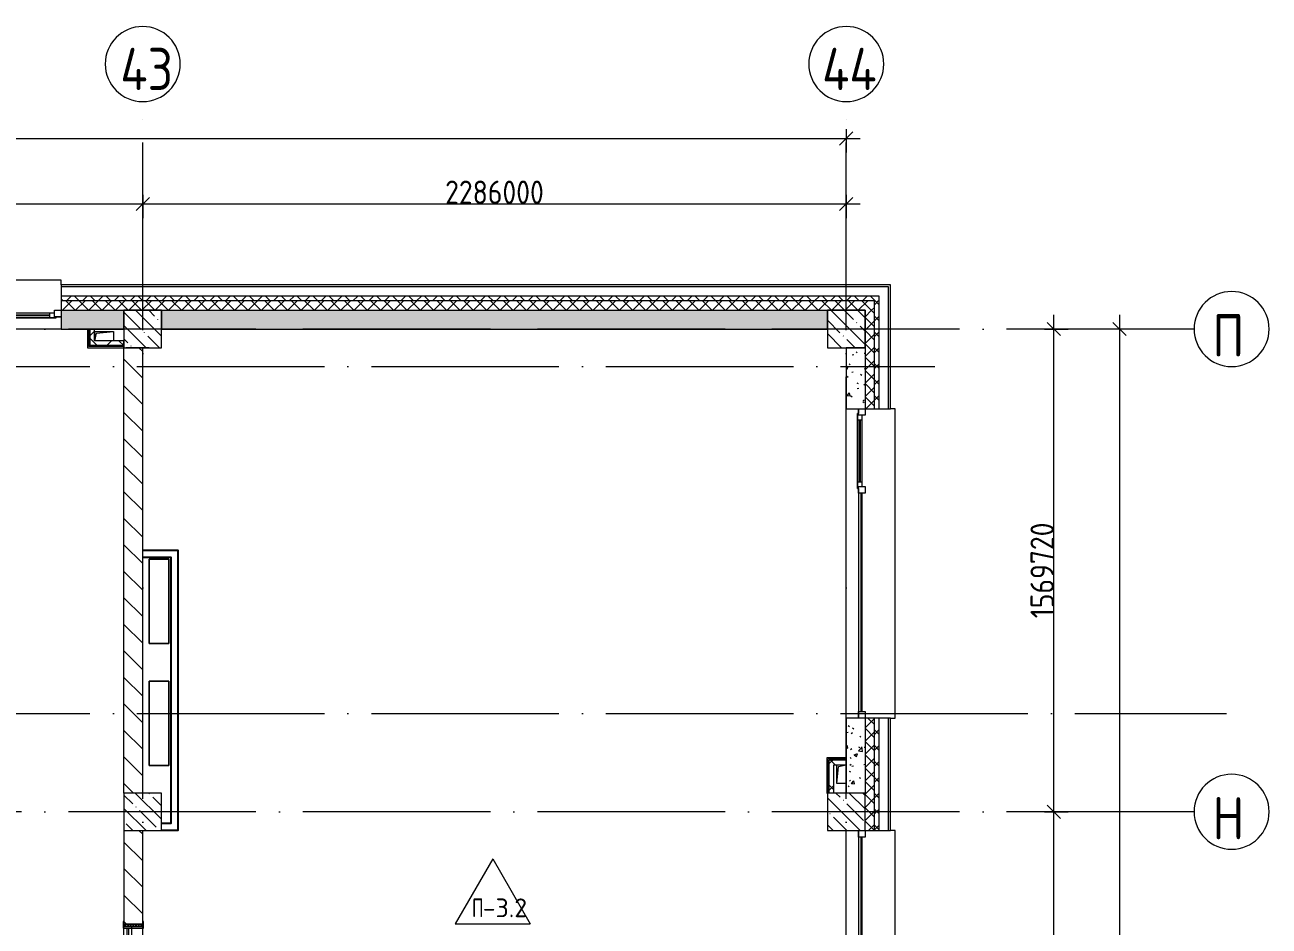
# Model space of a CAD drawing. Header units: millimetres. Extents: x -68946 to 288321, y -402657 to 324925.
# Drawn here: x 172047 to 185311, y -206151 to -196536 of the extents above; entities that cross this region are included whole.
import ezdxf

# ---------------------------------------------------------------- set-up
doc = ezdxf.new("R2010")
doc.units = ezdxf.units.MM
doc.linetypes.add('ADSK_Линия сетки', pattern=[2500, 2000, -250, 0, -250])
doc.layers.get('Defpoints').update_dxf_attribs({"color": 250})
for name, color, linetype, lineweight in [('A-____-____-DIMS', 250, 'Continuous', 9), ('A-DETL-____-OTLN', 250, 'Continuous', 5), ('A-DETL-GENF-OTLN', 250, 'Continuous', 5), ('A-DOOR-____-MCUT', 250, 'Continuous', 5), ('A-DOOR-____-OTLN', 250, 'Continuous', 5), ('A-DOOR-FRAM-MCUT', 31, 'Continuous', 5), ('A-DOOR-FRAM-OTLN', 31, 'Continuous', 5), ('A-DOOR-GLAZ-MCUT', 31, 'Continuous', 5), ('A-FLOR-____-IDEN', 11, 'Continuous', 9), ('A-FLOR-____-OTLN', 192, 'Continuous', 9), ('A-GLAZ-____-MCUT', 250, 'Continuous', 9), ('A-GLAZ-____-OTLN', 250, 'Continuous', 5), ('A-WALL-____-MCUT', 250, 'Continuous', 13), ('A-WALL-____-PATT', 250, 'Continuous', 13), ('A-WALL-FNSH-MCUT', 250, 'Continuous', 13), ('I-WALL-____-OTLN', 250, 'Continuous', 9), ('S-COLS-____-MCUT', 250, 'Continuous', 25), ('S-COLS-____-OTLN', 250, 'Continuous', 9), ('S-GRID-____-IDEN', 250, 'Continuous', 9), ('S-GRID-____-OTLN', 250, 'Continuous', 9), ('Обобщенные модели', 7, 'Continuous', 9)]:
    doc.layers.add(name, color=color, linetype=linetype, lineweight=lineweight)
doc.styles.add('GOST Common', font='', dxfattribs={"width": 0.9, "height": 350})
doc.styles.add('GOST Common_1', font='', dxfattribs={"width": 0.9, "height": 250})
doc.styles.add('ISOCPEUR_2', font='isocpeur.ttf', dxfattribs={"height": 160})
doc.styles.get('GOST Common').set_extended_font_data('GOST Common')
doc.styles.get('GOST Common_1').set_extended_font_data('GOST Common')
doc.dimstyles.new('ADSK_Основной_2_5_мм_Округление_до_10_мм', dxfattribs={"dimscale": 304.8, "dimtxt": 0.824897, "dimasz": 0.463911, "dimexe": 0.492126, "dimexo": 0.001615, "dimgap": 6.56168e-05, "dimtad": 1, "dimdec": 0, "dimlfac": 304.8, "dimrnd": 10, "dimdsep": 46, "dimtxsty": 'GOST Common_1', "dimblk1": 'OBLIQUE', "dimblk2": 'OBLIQUE', "dimsah": 1, "dimcen": 0.09, "dimdle": 0.492126, "dimazin": 0, "dimtfac": 1, "dimtdec": 4, "dimtix": 1, "dimtmove": 1, "dimatfit": 3, "dimfxl": 1, "dimtvp": 1, "dimtolj": 1, "dimtzin": 0, "dimlwd": 9, "dimlwe": 9, "dimarcsym": 2})
pattern_1 = [(135, (28052.9, -258555.93), (-84.85281, -84.85281), []), (225, (28052.9, -258555.93), (84.85281, -84.85281), [])]
pattern_2 = [(45, (28052.91, -258555.93), (-70.71068, 70.71068), []), (135, (28052.91, -258555.93), (-70.71068, -70.71068), [])]
pattern_3 = [(135, (28052.9, -258555.93), (-142.5612, -142.5612), []), (135, (28195.47, -258555.93), (-142.5612, -142.5612), [252.016, -50.403, 3.353, -47.05])]
pattern_4 = [(50, (28052.9, -258555.93), (364.36793, -31.8783), [38.1, -419.1]), (355, (28052.9, -258555.93), (-70.48585, 382.1133), [30.48, -335.28]), (100.451, (28083.27, -258558.6), (293.885, 350.2334), [32.38, -356.18]), (46.184, (28052.9, -258454.33), (542.1585, -84.0858), [57.15, -628.65]), (96.636, (28098.1, -258461.34), (474.8049, 494.8554), [48.57, -534.27]), (351.184, (28052.9, -258454.33), (474.8102, 494.85), [45.72, -502.92]), (21, (28103.7, -258479.73), (303.22847, -204.53046), [38.1, -419.1]), (326, (28103.7, -258479.73), (123.6039, 368.37604), [30.48, -335.28]), (71.451, (28128.97, -258496.77), (426.8341, 163.8427), [32.38, -356.18]), (37.5, (28052.9, -258555.93), (6.17665, 169.11015), [16.764, -314.452, 16.764, -323.596, -336.55]), (37.5, (28052.9, -258555.93), (6.17665, 169.11015), [-671.576, 16.764, -319.786]), (7.5, (28052.9, -258555.93), (133.63888, 200.3615), [16.764, -177.292, 16.764, -306.832, -128.27]), (7.5, (28052.9, -258555.93), (133.63888, 200.3615), [-517.652, 16.764, -111.506]), (327.5, (27939.62, -258555.93), (271.18182, -11.45836), [16.764, -110.236, 16.764, -379.476, -525.78]), (327.5, (27939.62, -258555.93), (271.18182, -11.45836), [-523.24, 16.764, -509.016]), (317.5, (27888.82, -258555.93), (296.2585, 50.85285), [16.764, -148.336, 16.764, -246.38, -373.38]), (317.5, (27888.82, -258555.93), (296.2585, 50.85285), [-428.244, 16.764, -356.616])]
pattern_5 = [(45, (28052.9, -258555.93), (-141.42136, 141.42136), []), (135, (28052.9, -258555.93), (-141.42136, -141.42136), [])]

# ---------------------------------------------------------------- blocks, each defined once
blk = doc.blocks.new('Окно_СКБ_2Ст1 - Окно_СКБ_2Ст 3300_ОК2л-29018870-АР1_Маркировочный план 3 этажа секция 2_3')
at = {"layer": 'A-GLAZ-____-MCUT'}
for p, q in [((-1650, -195), (-1650, -125)), ((-1650, -125), (-1580, -125)), ((-1580, -125), (-1580, -195)), ((-820, -195), (-820, -125)), ((-820, -125), (-750, -125)), ((-750, -125), (-750, -195)), ((1580, -195), (1580, -125)), ((1580, -125), (1650, -125)), ((1650, -125), (1650, -195)), ((-1580, -195), (-1650, -195)), ((-1580, -195), (-1600, -195)), ((-1600, -195), (-1600, -205)), ((-1600, -205), (-800, -205)), ((-800, -205), (-1600, -205)), ((-820, -155), (-1580, -155)), ((-1580, -155), (-1580, -195)), ((-1530, -205), (-1530, -155)), ((-870, -205), (-870, -155)), ((-820, -195), (-820, -155)), ((-750, -195), (-820, -195)), ((-800, -195), (-820, -195)), ((-800, -205), (-800, -195)), ((1650, -195), (1580, -195))]:
    blk.add_line(p, q, dxfattribs=at)
at = {"layer": 'A-GLAZ-____-MCUT', "lineweight": 5}
for p, q in [((-1530, -175), (-870, -175)), ((-870, -185), (-1530, -185)), ((1580, -155), (-750, -155)), ((1580, -165), (-750, -165))]:
    blk.add_line(p, q, dxfattribs=at)
at = {"layer": 'A-GLAZ-____-OTLN'}
for p, q in [((-1650, -195), (-1600, -195)), ((-800, -195), (1650, -195))]:
    blk.add_line(p, q, dxfattribs=at)
blk = doc.blocks.new('Окно_СКБ_2Ст1 - Окно_СКБ_2Ст 3300_ОК2-29018964-АР1_Маркировочный план 3 этажа секция 2_3')
at = {"layer": 'A-GLAZ-____-MCUT'}
for p, q in [((-1650, -195), (-1650, -125)), ((-1650, -125), (-1580, -125)), ((-1580, -125), (-1580, -195)), ((750, -195), (750, -125)), ((750, -125), (820, -125)), ((820, -125), (820, -195)), ((1580, -195), (1580, -125)), ((1580, -125), (1650, -125)), ((1650, -125), (1650, -195)), ((-1580, -195), (-1650, -195)), ((820, -195), (750, -195)), ((820, -195), (800, -195)), ((800, -195), (800, -205)), ((800, -205), (1600, -205)), ((1600, -205), (800, -205)), ((1580, -155), (820, -155)), ((820, -155), (820, -195)), ((870, -205), (870, -155)), ((1530, -205), (1530, -155)), ((1580, -195), (1580, -155)), ((1650, -195), (1580, -195)), ((1600, -195), (1580, -195)), ((1600, -205), (1600, -195))]:
    blk.add_line(p, q, dxfattribs=at)
at = {"layer": 'A-GLAZ-____-MCUT', "lineweight": 5}
for p, q in [((750, -155), (-1580, -155)), ((750, -165), (-1580, -165)), ((870, -175), (1530, -175)), ((1530, -185), (870, -185))]:
    blk.add_line(p, q, dxfattribs=at)
at = {"layer": 'A-GLAZ-____-OTLN'}
for p, q in [((-1650, -195), (800, -195)), ((1600, -195), (1650, -195))]:
    blk.add_line(p, q, dxfattribs=at)
blk = doc.blocks.new('WNW_Отлив1 - Отлив_металлический 2-28598290-АР1_Маркировочный план 3 этажа секция 2_3')
at = {"layer": 'A-GLAZ-____-OTLN'}
for p, q in [((1650, 320), (-1650, 320)), ((-1650, 320), (-1650, 270)), ((1650, 270), (1650, 320))]:
    blk.add_line(p, q, dxfattribs=at)
blk = doc.blocks.new('Дверь_СКБ_2Ст_Фрамуга2 - Н_ВВ-3_2500x2600h_Учебные помещения_Фрамуга слева-V1-АР1_Маркировочный план 3 этажа секция 2_3')
at = {"layer": 'A-DOOR-____-OTLN'}
h = blk.add_hatch(dxfattribs=at)
h.set_pattern_fill('FP_3', color=256, style=0, pattern_type=2)
h.set_pattern_definition([(135, (1051.41, 164.685), (-14.1421, -14.1421), []), (225, (1051.41, 164.685), (14.1421, -14.1421), [])])
h.paths.add_polyline_path([(1237.5, 100), (1237.5, -100), (1262.5, -100), (1262.5, 100)])
at = {"layer": 'A-DOOR-FRAM-OTLN'}
h = blk.add_hatch(dxfattribs=at)
h.set_pattern_fill('FP_4', color=256, style=0, pattern_type=2)
h.set_pattern_definition([(45, (-1071.384, 164.685), (-14.1421, 14.1421), []), (135, (-1071.384, 164.685), (-14.1421, -14.1421), [])])
h.paths.add_polyline_path([(-1237.5, -100), (-1212.5, -100), (-1212.5, 100), (-1237.5, 100)])
at = {"layer": 'A-DOOR-____-MCUT'}
for p, q in [((-1187.5, 1100), (-1187.5, 100)), ((-1137.5, 1100), (-1187.5, 1100)), ((-1137.5, 100), (-1137.5, 1100)), ((-1187.5, 100), (-1137.5, 100))]:
    blk.add_line(p, q, dxfattribs=at)
at = {"layer": 'A-DOOR-____-OTLN'}
for centre, radius, start, end in [((-1197.5, 100), 500, 360, 30), ((-177.5, 100), 520, 150, 180)]:
    blk.add_arc(centre, radius, start, end, dxfattribs=at)
at = {"layer": 'A-DOOR-FRAM-MCUT'}
for p, q in [((-1197.5, 108), (-1267.5, 108)), ((-1267.5, 108), (-1267.5, 100)), ((-1267.5, 100), (-1197.5, 100)), ((-1212.5, 100), (-1237.5, 100)), ((-1237.5, 100), (-1237.5, -100)), ((-1187.5, 100), (-1212.5, 100)), ((-1212.5, 100), (-1212.5, 20)), ((-1212.5, -100), (-1212.5, 100)), ((-1212.5, 20), (-1177.5, 20)), ((-1197.5, 20), (-1212.5, 20)), ((-1212.5, 20), (-1212.5, -100)), ((-1197.5, 100), (-1197.5, 108)), ((-1197.5, -100), (-1197.5, 20)), ((-1187.5, 60), (-1187.5, 100)), ((-1177.5, 60), (-1187.5, 60)), ((-1177.5, 20), (-1177.5, 60)), ((-187.5, 60), (-197.5, 60)), ((-197.5, 60), (-197.5, 20)), ((-197.5, 20), (-162.5, 20)), ((-187.5, 100), (-187.5, 60)), ((-162.5, 100), (-187.5, 100)), ((-177.5, 108), (-177.5, 100)), ((-107.5, 108), (-177.5, 108)), ((-177.5, 100), (-177.5, 20)), ((-177.5, 12), (-177.5, 20)), ((-107.5, 12), (-177.5, 12)), ((-62.5, 100), (-162.5, 100)), ((-162.5, 20), (-162.5, 100)), ((-162.5, 20), (-162.5, 100)), ((-62.5, 20), (-162.5, 20)), ((-117.5, 108), (-117.5, 100)), ((-47.5, 108), (-117.5, 108)), ((-117.5, 20), (-117.5, 12)), ((-117.5, 12), (-47.5, 12)), ((-107.5, 100), (-107.5, 108)), ((-107.5, 20), (-107.5, 12)), ((-62.5, 100), (-62.5, 20)), ((-47.5, 100), (-47.5, 108)), ((-47.5, 100), (-47.5, 20)), ((-47.5, 100), (1237.5, 100)), ((-47.5, 12), (-47.5, 20)), ((1237.5, 20), (-47.5, 20)), ((1292.5, 108), (1222.5, 108)), ((1222.5, 108), (1222.5, 100)), ((1222.5, 100), (1222.5, 20)), ((1222.5, 100), (1292.5, 100)), ((1237.5, 20), (1222.5, 20)), ((1222.5, 20), (1222.5, -100)), ((1237.5, 100), (1237.5, 20)), ((1262.5, 100), (1237.5, 100)), ((1237.5, 100), (1237.5, -100)), ((1237.5, -100), (1237.5, 20)), ((1262.5, -100), (1262.5, 100)), ((1292.5, 100), (1292.5, 108)), ((-1197.5, -100), (-1267.5, -100)), ((-1267.5, -100), (-1267.5, -108)), ((-1267.5, -108), (-1197.5, -108)), ((-1237.5, -100), (-1212.5, -100)), ((-1212.5, -100), (-1197.5, -100)), ((-1197.5, -108), (-1197.5, -100)), ((1222.5, -100), (1237.5, -100)), ((1292.5, -100), (1222.5, -100)), ((1222.5, -100), (1222.5, -108)), ((1222.5, -108), (1292.5, -108)), ((1237.5, -100), (1262.5, -100)), ((1292.5, -108), (1292.5, -100))]:
    blk.add_line(p, q, dxfattribs=at)
at = {"layer": 'A-DOOR-GLAZ-MCUT'}
for p, q in [((1222.5, 70), (-62.5, 70)), ((1222.5, 50), (-62.5, 50))]:
    blk.add_line(p, q, dxfattribs=at)
blk = doc.blocks.new('BSC_Колонна _Прямоугольная - 400x400-V104-АР1_Маркировочный план 3 этажа секция 2_3')
at = {"layer": 'S-COLS-____-OTLN', "lineweight": 5}
h = blk.add_hatch(dxfattribs=at)
h.set_pattern_fill('FP_79', color=256, style=0, pattern_type=2)
h.set_pattern_definition([(135, (-145249.98, -53625), (-142.56192, -142.56192), []), (135, (-145107.42, -53625), (-142.56192, -142.56192), [252.016, -50.403, 3.353, -47.05])])
h.paths.add_polyline_path([(64, -200), (200, -200), (200, 200), (-200, 200), (-200, -200), (0, -200)])
at = {"layer": 'S-COLS-____-MCUT', "lineweight": 5}
for p, q in [((200, 200), (-200, 200)), ((-200, 200), (-200, -200)), ((200, -200), (200, 200)), ((-200, -200), (200, -200))]:
    blk.add_line(p, q, dxfattribs=at)
blk = doc.blocks.new('BSC_Колонна _Прямоугольная - 400x400-V105-АР1_Маркировочный план 3 этажа секция 2_3')
at = {"layer": 'S-COLS-____-OTLN', "lineweight": 5}
h = blk.add_hatch(dxfattribs=at)
h.set_pattern_fill('FP_80', color=256, style=0, pattern_type=2)
h.set_pattern_definition([(135, (-152749.98, -53625), (-142.56192, -142.56192), []), (135, (-152607.42, -53625), (-142.56192, -142.56192), [252.016, -50.403, 3.353, -47.05])])
h.paths.add_polyline_path([(0, -200), (200, -200), (200, 200), (-200, 200), (-200, -200), (-88, -200)])
at = {"layer": 'S-COLS-____-MCUT', "lineweight": 5}
for p, q in [((200, 200), (-200, 200)), ((-200, 200), (-200, -200)), ((200, -200), (200, 200)), ((-200, -200), (200, -200))]:
    blk.add_line(p, q, dxfattribs=at)
blk = doc.blocks.new('_Wn_-As_OpeningMEP_floor__Rectangular - _Wn_-As_OpeningMEP_floor__Rectangular-34851889-АР1_Маркировочный план 3 этажа секция 2_3')
at = {"layer": 'A-DETL-GENF-OTLN', "lineweight": 5}
for p, q in [((-32, 132), (50, 150)), ((-50, -50), (-32, 132))]:
    blk.add_line(p, q, dxfattribs=at)
blk = doc.blocks.new('_Wn_-As_OpeningMEP_floor__Rectangular - _Wn_-As_OpeningMEP_floor__Rectangular-35307840-АР1_Маркировочный план 3 этажа секция 2_3')
at = {"layer": 'A-DETL-GENF-OTLN', "lineweight": 5}
for p, q in [((-100, 0), (-82, 82)), ((-82, 82), (100, 100))]:
    blk.add_line(p, q, dxfattribs=at)
blk = doc.blocks.new('Ось сетки - Круг_Ø8 мм-39983606-АР1_Маркировочный план 3 этажа секция 2_3')
at = {"layer": 'S-GRID-____-IDEN'}
for start, end in [(360, 180), (180, 360)]:
    blk.add_arc((0, 0), 4, start, end, dxfattribs=at)
blk = doc.blocks.new('_Oblique')
at = {"color": 0, "linetype": 'ByBlock', "lineweight": -2}
blk.add_line((-0.5, -0.5), (0.5, 0.5), dxfattribs=at)
blk = doc.blocks.new('*D4391')
at = {"layer": 'A-____-____-DIMS', "color": 0, "lineweight": 9, "transparency": 16777216}
for p, q in [((183017, -211181), (183017, -204781)), ((182917, -204931), (183167, -204931)), ((182917, -211031), (183167, -211031))]:
    blk.add_line(p, q, dxfattribs=at)
at = {"layer": 'Defpoints', "color": 0, "transparency": 16777216}
for p in [(182917, -204931), (183017, -204931), (182917, -211031)]:
    blk.add_point(p, dxfattribs=at)
at = {"layer": 'A-____-____-DIMS', "color": 0, "lineweight": 9, "transparency": 16777216, "xscale": 141.4, "yscale": 141.4, "zscale": 141.4}
for p, rotation in [((183017, -204931), 90), ((183017, -211031), 270)]:
    blk.add_blockref('_Oblique', p, dxfattribs=dict(at, rotation=rotation))
at = {"layer": 'A-____-____-DIMS', "color": 0, "transparency": 16777216, "insert": (182892, -207981), "char_height": 250, "width": 700.59, "attachment_point": 5, "rotation": 90, "style": 'GOST Common_1'}
blk.add_mtext('\\A1;1859280', dxfattribs=at)
blk = doc.blocks.new('*D4392')
at = {"layer": 'A-____-____-DIMS', "color": 0, "lineweight": 9, "transparency": 16777216}
for p, q in [((183017, -205081), (183017, -199631)), ((182917, -199781), (183167, -199781)), ((182917, -204931), (183167, -204931))]:
    blk.add_line(p, q, dxfattribs=at)
at = {"layer": 'Defpoints', "color": 0, "transparency": 16777216}
for p in [(182917, -199781), (183017, -199781), (182917, -204931)]:
    blk.add_point(p, dxfattribs=at)
at = {"layer": 'A-____-____-DIMS', "color": 0, "lineweight": 9, "transparency": 16777216, "xscale": 141.4, "yscale": 141.4, "zscale": 141.4}
for p, rotation in [((183017, -199781), 90), ((183017, -204931), 270)]:
    blk.add_blockref('_Oblique', p, dxfattribs=dict(at, rotation=rotation))
at = {"layer": 'A-____-____-DIMS', "color": 0, "transparency": 16777216, "insert": (182892, -202356), "char_height": 250, "width": 700.59, "attachment_point": 5, "rotation": 90, "style": 'GOST Common_1'}
blk.add_mtext('\\A1;1569720', dxfattribs=at)
blk = doc.blocks.new('*D4419')
at = {"layer": 'A-____-____-DIMS', "color": 0, "lineweight": 9, "transparency": 16777216}
for p, q in [((168403, -198348), (168403, -198597)), ((173303, -198348), (173303, -198597)), ((168253, -198447), (173453, -198447))]:
    blk.add_line(p, q, dxfattribs=at)
at = {"layer": 'Defpoints', "color": 0, "transparency": 16777216}
for p in [(168403, -198347), (173303, -198347), (173303, -198447)]:
    blk.add_point(p, dxfattribs=at)
at = {"layer": 'A-____-____-DIMS', "color": 0, "lineweight": 9, "transparency": 16777216, "xscale": 141.4, "yscale": 141.4, "zscale": 141.4, "rotation": 180}
blk.add_blockref('_Oblique', (168403, -198447), dxfattribs=at)
at = {"layer": 'A-____-____-DIMS', "color": 0, "lineweight": 9, "transparency": 16777216, "xscale": 141.4, "yscale": 141.4, "zscale": 141.4}
blk.add_blockref('_Oblique', (173303, -198447), dxfattribs=at)
at = {"layer": 'A-____-____-DIMS', "color": 0, "transparency": 16777216, "insert": (170853, -198322), "char_height": 250, "width": 782.41, "attachment_point": 5, "style": 'GOST Common_1'}
blk.add_mtext('\\A1;1493520', dxfattribs=at)
blk = doc.blocks.new('*D4420')
at = {"layer": 'A-____-____-DIMS', "color": 0, "lineweight": 9, "transparency": 16777216}
for p, q in [((173303, -198348), (173303, -198597)), ((180803, -198348), (180803, -198597)), ((173153, -198447), (180953, -198447))]:
    blk.add_line(p, q, dxfattribs=at)
at = {"layer": 'Defpoints', "color": 0, "transparency": 16777216}
for p in [(173303, -198347), (180803, -198347), (180803, -198447)]:
    blk.add_point(p, dxfattribs=at)
at = {"layer": 'A-____-____-DIMS', "color": 0, "lineweight": 9, "transparency": 16777216, "xscale": 141.4, "yscale": 141.4, "zscale": 141.4, "rotation": 180}
blk.add_blockref('_Oblique', (173303, -198447), dxfattribs=at)
at = {"layer": 'A-____-____-DIMS', "color": 0, "lineweight": 9, "transparency": 16777216, "xscale": 141.4, "yscale": 141.4, "zscale": 141.4}
blk.add_blockref('_Oblique', (180803, -198447), dxfattribs=at)
at = {"layer": 'A-____-____-DIMS', "color": 0, "transparency": 16777216, "insert": (177053, -198322), "char_height": 250, "width": 756.84, "attachment_point": 5, "style": 'GOST Common_1'}
blk.add_mtext('\\A1;2286000', dxfattribs=at)
blk = doc.blocks.new('*D4421')
at = {"layer": 'A-____-____-DIMS', "color": 0, "lineweight": 9, "transparency": 16777216}
for p, q in [((183717, -199631), (183717, -258681)), ((183816, -199781), (183567, -199781)), ((183816, -258531), (183567, -258531))]:
    blk.add_line(p, q, dxfattribs=at)
at = {"layer": 'Defpoints', "color": 0, "transparency": 16777216}
for p in [(183817, -199781), (183717, -258531), (183817, -258531)]:
    blk.add_point(p, dxfattribs=at)
at = {"layer": 'A-____-____-DIMS', "color": 0, "lineweight": 9, "transparency": 16777216, "xscale": 141.4, "yscale": 141.4, "zscale": 141.4}
for p, rotation in [((183717, -199781), 90), ((183717, -258531), 270)]:
    blk.add_blockref('_Oblique', p, dxfattribs=dict(at, rotation=rotation))
at = {"layer": 'A-____-____-DIMS', "color": 0, "transparency": 16777216, "insert": (183592, -229156), "char_height": 250, "width": 946.05, "attachment_point": 5, "rotation": 90, "style": 'GOST Common_1'}
blk.add_mtext('\\A1;17907000', dxfattribs=at)
blk = doc.blocks.new('*D4422')
at = {"layer": 'A-____-____-DIMS', "color": 0, "lineweight": 9, "transparency": 16777216}
for p, q in [((97053, -197747), (180953, -197747)), ((97203, -197648), (97203, -197897)), ((180803, -197648), (180803, -197897))]:
    blk.add_line(p, q, dxfattribs=at)
at = {"layer": 'Defpoints', "color": 0, "transparency": 16777216}
for p in [(97203, -197647), (180803, -197647), (180803, -197747)]:
    blk.add_point(p, dxfattribs=at)
at = {"layer": 'A-____-____-DIMS', "color": 0, "lineweight": 9, "transparency": 16777216, "xscale": 141.4, "yscale": 141.4, "zscale": 141.4, "rotation": 180}
blk.add_blockref('_Oblique', (97203, -197747), dxfattribs=at)
at = {"layer": 'A-____-____-DIMS', "color": 0, "lineweight": 9, "transparency": 16777216, "xscale": 141.4, "yscale": 141.4, "zscale": 141.4}
blk.add_blockref('_Oblique', (180803, -197747), dxfattribs=at)
at = {"layer": 'A-____-____-DIMS', "color": 0, "transparency": 16777216, "insert": (139003, -197622), "char_height": 250, "width": 946.05, "attachment_point": 5, "style": 'GOST Common_1'}
blk.add_mtext('\\A1;25481280', dxfattribs=at)
blk = doc.blocks.new('AAR_СКБ_Марка_Перекрытия - Марка пола-17325028-АР1_Маркировочный план 3 этажа секция 2_3')
at = {"layer": 'A-FLOR-____-IDEN'}
for p, q in [((0, 6.93), (-4, 0)), ((0, 6.93), (4, 0)), ((-4, 0), (4, 0))]:
    blk.add_line(p, q, dxfattribs=at)

msp = doc.modelspace()

# ---------------------------------------------------------------- hatches: boundary and pattern name
at = {"layer": 'A-WALL-____-PATT', "lineweight": 15}
h = msp.add_hatch(dxfattribs=at)
h.set_pattern_fill('FP_48', color=256, style=0, pattern_type=2)
h.set_pattern_definition(pattern_1)
h.paths.add_polyline_path([(181152.9057, -199480.9286), (181152.8838, -199430.9286), (172431.9051, -199430.9286), (172431.9051, -199480.9286), (181102.9057, -199480.9286)])
h.paths.add_polyline_path([(169120.9935, -199480.9286), (169131.9051, -199480.9286), (169131.9051, -199430.9286), (167867.9057, -199430.9286), (167867.9057, -199480.9286), (168783.0927, -199480.9286)])
h.paths.add_polyline_path([(165884.5643, -199480.9286), (166667.9057, -199480.9286), (166667.9057, -199430.9286), (164452.8838, -199430.9286), (164452.8838, -199480.9286), (164761.7016, -199480.9286)])
h = msp.add_hatch(dxfattribs=at)
h.set_pattern_fill('FP_49', color=256, style=0, pattern_type=2)
h.set_pattern_definition(pattern_2)
h.paths.add_polyline_path([(173102.8838, -199580.9286), (181102.9057, -199580.9286), (181102.8838, -199480.9286), (172431.9051, -199480.9286), (172431.9051, -199580.9286), (172992.8838, -199580.9286)])
h.paths.add_polyline_path([(169120.9935, -199580.9286), (169131.9051, -199580.9286), (169131.9051, -199480.9286), (167867.9057, -199480.9286), (167867.9057, -199580.9286), (168783.0927, -199580.9286)])
h.paths.add_polyline_path([(164751.9057, -199580.9286), (166667.9057, -199580.9286), (166667.9057, -199480.9286), (164552.8838, -199480.9286), (164552.9057, -199580.9276), (164751.4057, -199580.9286)])
h = msp.add_hatch(dxfattribs=at)
h.set_pattern_fill('FP_48', color=256, style=0, pattern_type=2)
h.set_pattern_definition(pattern_1)
h.paths.add_polyline_path([(181102.9057, -258830.9286), (181152.9057, -258830.6117), (181152.9057, -257930.9292), (181102.9057, -257930.9292), (181102.9057, -258734.6739)])
h.paths.add_polyline_path([(181152.9057, -256230.9292), (181152.9057, -255530.9292), (181102.9057, -255530.9292), (181102.9057, -256230.9292)])
h.paths.add_polyline_path([(181102.9057, -254630.9292), (181152.9057, -254630.9292), (181152.9057, -253430.9292), (181102.9057, -253430.9292), (181102.9057, -254230.9286)])
h.paths.add_polyline_path([(181102.9057, -250130.9292), (181152.9057, -250130.9292), (181152.9057, -248930.9292), (181102.9057, -248930.9292), (181102.9057, -250016.8744)])
h.paths.add_polyline_path([(181102.9057, -247230.9292), (181152.9057, -247230.9292), (181152.9057, -246530.9292), (181102.9057, -246530.9292)])
h.paths.add_polyline_path([(181102.9057, -245630.9286), (181152.9057, -245630.9286), (181152.9057, -244430.9292), (181102.9057, -244430.9292), (181102.9057, -245230.9286)])
h.paths.add_polyline_path([(181152.9057, -243530.9292), (181152.9057, -242830.9292), (181102.9057, -242830.9292), (181102.9057, -243530.9292)])
h.paths.add_polyline_path([(181102.9057, -241130.9292), (181152.9057, -241130.9292), (181152.9057, -239930.9292), (181102.9057, -239930.9292), (181102.9057, -240730.9286)])
h.paths.add_polyline_path([(181102.9057, -236630.9292), (181152.9057, -236630.9286), (181152.9057, -235430.9292), (181102.9057, -235430.9292), (181102.9057, -236230.9286)])
h.paths.add_polyline_path([(181102.9057, -232130.9292), (181152.9057, -232130.9292), (181152.9057, -230930.9292), (181102.9057, -230930.9292), (181102.9057, -231730.9286)])
h.paths.add_polyline_path([(181152.9057, -229230.9292), (181152.9057, -228530.9292), (181102.9057, -228530.9292), (181102.9057, -229230.9292)])
h.paths.add_polyline_path([(181102.9057, -227630.9292), (181152.9057, -227630.9292), (181152.9057, -226430.9292), (181102.9057, -226430.9292), (181102.9057, -227230.9286)])
h.paths.add_polyline_path([(181152.9057, -223130.9292), (181152.9057, -221930.9292), (181102.9057, -221930.9292), (181102.9057, -223130.9292)])
h.paths.add_polyline_path([(181102.9057, -218630.9292), (181152.9057, -218630.9292), (181152.9057, -217430.9286), (181102.9057, -217430.9286), (181102.9057, -217830.9286)])
h.paths.add_polyline_path([(181102.9057, -216530.9286), (181152.9057, -216530.9286), (181152.9057, -215830.9286), (181102.9057, -215830.9286), (181102.9057, -216130.928)])
h.paths.add_polyline_path([(181102.9057, -214130.9286), (181152.9057, -214130.9286), (181152.9057, -212930.9286), (181102.9057, -212930.9286), (181102.9057, -213520.9292)])
h.paths.add_polyline_path([(181102.9057, -211230.9286), (181152.9057, -211230.9286), (181152.9057, -210530.9292), (181102.9057, -210530.9292), (181102.9057, -210830.9286)])
h.paths.add_polyline_path([(181102.9057, -209630.9292), (181152.9057, -209630.9292), (181152.9057, -208430.9292), (181102.9057, -208430.9292)])
h.paths.add_polyline_path([(181102.9057, -205130.9292), (181152.9057, -205130.9292), (181152.9057, -203930.9292), (181102.9057, -203930.9292), (181102.9057, -204730.9286)])
h.paths.add_polyline_path([(181152.9057, -200630.9292), (181152.9057, -199480.9286), (181102.9057, -199480.9286), (181102.9057, -200630.9292)])
h = msp.add_hatch(dxfattribs=at)
h.set_pattern_fill('FP_124', color=256, style=0, pattern_type=2)
h.set_pattern_definition(pattern_4)
h.paths.add_polyline_path([(173102.8838, -199780.9286), (173102.8838, -199580.9286), (172431.9051, -199580.9286), (172431.9051, -199780.9286), (172992.8838, -199780.9286)])
h.paths.add_polyline_path([(173502.8838, -199780.9286), (180602.8838, -199780.9286), (180602.8838, -199580.9286), (173502.8838, -199580.9286)])
h.paths.add_polyline_path([(168783.0927, -199780.9286), (169131.9051, -199780.9286), (169131.9051, -199580.9286), (168502.9057, -199580.9286), (168502.9057, -199780.9286), (168768.8205, -199780.9286)])
h = msp.add_hatch(dxfattribs=at)
h.set_pattern_fill('FP_49', color=256, style=0, pattern_type=2)
h.set_pattern_definition(pattern_2)
h.paths.add_polyline_path([(181002.9057, -258730.9286), (181102.9057, -258730.9286), (181102.9057, -257930.9292), (181002.9057, -257930.9292), (181002.9057, -258530.9286)])
h.paths.add_polyline_path([(181002.9057, -256230.9292), (181102.9057, -256230.9292), (181102.9057, -255530.9292), (181002.9057, -255530.9292)])
h.paths.add_polyline_path([(181102.9057, -254630.9292), (181102.9057, -253430.9292), (181002.9057, -253430.9292), (181002.9057, -254630.9292)])
h.paths.add_polyline_path([(181102.9057, -250130.9292), (181102.9057, -248930.9292), (181002.9057, -248930.9292), (181002.9057, -250130.9292)])
h.paths.add_polyline_path([(181102.9057, -247230.9292), (181102.9057, -246530.9292), (181002.9057, -246530.9292), (181002.9057, -247230.9292)])
h.paths.add_polyline_path([(181002.9057, -245630.9286), (181102.9057, -245630.9286), (181102.9057, -244430.9292), (181002.9057, -244430.9292), (181002.9057, -245230.9286)])
h.paths.add_polyline_path([(181085.7461, -243530.9292), (181102.9057, -243530.9292), (181102.9057, -242830.9292), (181002.9057, -242830.9292), (181002.9057, -243530.9292)])
h.paths.add_polyline_path([(181102.9057, -241130.9292), (181102.9057, -239930.9292), (181002.9057, -239930.9292), (181002.9057, -241130.9292)])
h.paths.add_polyline_path([(181002.9057, -236630.9292), (181102.9057, -236630.9292), (181102.9057, -235430.9292), (181002.9057, -235430.9292), (181002.9057, -236230.9286)])
h.paths.add_polyline_path([(181002.9057, -232130.9292), (181102.9057, -232130.9292), (181102.9057, -230930.9292), (181002.9057, -230930.9292), (181002.9057, -231730.9286)])
h.paths.add_polyline_path([(181002.9057, -229230.9292), (181102.9057, -229230.9292), (181102.9057, -228530.9292), (181002.9057, -228530.9292), (181002.9057, -229168.7475)])
h.paths.add_polyline_path([(181102.9057, -227630.9292), (181102.9057, -226430.9292), (181002.9057, -226430.9292), (181002.9057, -227630.9292)])
h.paths.add_polyline_path([(181102.9057, -223130.9292), (181102.9057, -221930.9292), (181002.9057, -221930.9292), (181002.9057, -223130.9292)])
h.paths.add_polyline_path([(181002.9057, -218630.9292), (181102.9057, -218630.9292), (181102.9057, -217430.9286), (181002.9057, -217430.9286), (181002.9057, -217830.9286)])
h.paths.add_polyline_path([(181102.9057, -216530.9286), (181102.9057, -215830.9286), (181002.9057, -215830.9286), (181002.9057, -216530.9286)])
h.paths.add_polyline_path([(181002.9057, -214130.9286), (181102.9057, -214130.9286), (181102.9057, -212930.9286), (181002.9057, -212930.9286), (181002.9057, -213520.9292)])
h.paths.add_polyline_path([(181002.9057, -211230.9286), (181102.9057, -211230.9286), (181102.9057, -210530.9292), (181002.9057, -210530.9292), (181002.9057, -210830.9286)])
h.paths.add_polyline_path([(181102.9057, -209630.9292), (181102.9057, -208430.9292), (181002.9057, -208430.9292), (181002.9057, -209630.9292)])
h.paths.add_polyline_path([(181002.9057, -205130.9292), (181102.9057, -205130.9292), (181102.9057, -203930.9292), (181002.9057, -203930.9292), (181002.9057, -204730.9286)])
h.paths.add_polyline_path([(181102.9057, -200630.9292), (181102.9057, -199580.9286), (181002.9057, -199580.9286), (181002.9057, -200630.9292)])
h = msp.add_hatch(dxfattribs=at)
h.set_pattern_fill('FP_52', color=256, style=0, pattern_type=2)
h.set_pattern_definition(pattern_5)
h.paths.add_polyline_path([(172790.3482, -199955.9286), (172790.3482, -199780.9286), (172740.3482, -199780.9286), (172740.3482, -199955.9286)])
h = msp.add_hatch(dxfattribs=at)
h.set_pattern_fill('FP_52', color=256, style=0, pattern_type=2)
h.set_pattern_definition(pattern_5)
h.paths.add_polyline_path([(173036.3378, -199955.9286), (173100.3838, -199955.9286), (173100.3838, -199905.9286), (172790.3482, -199905.9302), (172790.3482, -199955.9286), (173008.223, -199955.9286)])
h = msp.add_hatch(dxfattribs=at)
h.set_pattern_fill('FP_1', color=256, style=0, pattern_type=2)
h.set_pattern_definition([(135, (28053.11, -217405.93), (-141.42136, -141.42136), [])])
h.paths.add_polyline_path([(173166.8737, -204730.9286), (173302.8838, -204730.9286), (173303.1148, -199980.9286), (173103.1148, -199980.9286), (173102.8838, -204730.9286)])
h = msp.add_hatch(dxfattribs=at)
h.set_pattern_fill('FP_124', color=256, style=0, pattern_type=2)
h.set_pattern_definition(pattern_4)
h.paths.add_polyline_path([(180802.9057, -204730.9286), (181002.9057, -204730.9286), (181002.8838, -203930.9292), (180802.9057, -203930.9292), (180802.9057, -204672.1983)])
h.paths.add_polyline_path([(180959.602, -200630.9292), (181002.9057, -200630.9292), (181002.8838, -199980.9286), (180802.9057, -199981.3698), (180802.9057, -200630.9292), (180937.9525, -200630.9292)])
h = msp.add_hatch(dxfattribs=at)
h.set_pattern_fill('FP_52', color=256, style=0, pattern_type=2)
h.set_pattern_definition(pattern_5)
h.paths.add_polyline_path([(180620.8838, -204730.9286), (180670.8838, -204730.9286), (180670.8838, -204379.8093), (180620.8838, -204379.8093), (180620.8838, -204672.1983)])
h = msp.add_hatch(dxfattribs=at)
h.set_pattern_fill('FP_52', color=256, style=0, pattern_type=2)
h.set_pattern_definition(pattern_5)
h.paths.add_polyline_path([(180670.8838, -204429.8093), (180802.9057, -204429.8093), (180802.8838, -204379.8093), (180670.8838, -204379.8093), (180670.8838, -204428.7478)])
h = msp.add_hatch(dxfattribs=at)
h.set_pattern_fill('FP_1', color=256, style=0, pattern_type=2)
h.set_pattern_definition([(135, (28053.11, -222555.93), (-141.42136, -141.42136), [])])
h.paths.add_polyline_path([(173166.8737, -206130.8683), (173302.8838, -206130.8683), (173303.1148, -205130.9286), (173103.1148, -205130.9286), (173102.8838, -206130.8683)])
at = {"layer": 'S-COLS-____-OTLN', "lineweight": 5}
h = msp.add_hatch(dxfattribs=at)
h.set_pattern_fill('FP_19', color=256, style=0, pattern_type=2)
h.set_pattern_definition(pattern_3)
h.paths.add_polyline_path([(173103.0929, -199980.9286), (173502.8838, -199980.9286), (173502.8838, -199580.9286), (173102.8838, -199580.9286), (173102.8838, -199980.9286)])
h = msp.add_hatch(dxfattribs=at)
h.set_pattern_fill('FP_19', color=256, style=0, pattern_type=2)
h.set_pattern_definition(pattern_3)
h.paths.add_polyline_path([(180602.9057, -199980.9286), (181002.8838, -199980.9286), (181002.8825, -199580.9292), (180602.8838, -199580.9286), (180602.8838, -199980.9286)])

# ---------------------------------------------------------------- linework, layer by layer
for points in [[(173303.0929, -202141.0355), (173677.9028, -202141.0355), (173677.9028, -205130.9286), (173502.8838, -205130.9286)], [(173303.0929, -202216.0355), (173602.9028, -202216.0355), (173602.9028, -205055.9286), (173502.8838, -205055.9286)]]:
    msp.add_lwpolyline(points)
at = {"layer": 'A-DETL-____-OTLN'}
for p, q in [((173652.9057, -199780.9286), (173582.9057, -199780.9286)), ((173372.9057, -199980.9286), (173122.9057, -199980.9286))]:
    msp.add_line(p, q, dxfattribs=at)
at = {"layer": 'A-FLOR-____-OTLN', "lineweight": 5}
for p, q in [((172792.8838, -199905.9286), (172792.8838, -199805.9286)), ((172792.8838, -199805.9286), (172992.8838, -199805.9286)), ((172992.8838, -199805.9286), (172992.8838, -199905.9286)), ((173102.8838, -199980.9286), (173100.3838, -199980.9286)), ((180702.8838, -204630.9286), (180702.8838, -204430.9286)), ((180702.8838, -204430.9286), (180802.8838, -204430.9286)), ((180802.8838, -204630.9286), (180702.8838, -204630.9286))]:
    msp.add_line(p, q, dxfattribs=at)
at = {"layer": 'A-WALL-____-MCUT', "color": 10, "lineweight": 15}
for p, q in [((172431.9051, -199330.9286), (172431.9051, -199430.9286)), ((172431.9051, -199480.9286), (172431.9051, -199580.9286)), ((173102.8838, -199580.9286), (173502.8838, -199580.9286)), ((180602.8838, -199580.9286), (181002.9057, -199580.9286)), ((181002.9057, -199580.9286), (181002.9057, -199980.9286)), ((181002.9057, -200630.9292), (181102.9057, -200630.9292)), ((181152.9057, -200630.9292), (181252.9057, -200630.9292)), ((181102.9057, -203930.9292), (181002.9057, -203930.9292)), ((181252.9057, -203930.9292), (181152.9057, -203930.9292)), ((181002.9057, -205130.9292), (181102.9057, -205130.9292)), ((181152.9057, -205130.9292), (181252.9057, -205130.9292))]:
    msp.add_line(p, q, dxfattribs=at)
at = {"layer": 'A-WALL-____-MCUT', "lineweight": 15}
for p, q in [((181252.9057, -199330.9286), (172431.9051, -199330.9286)), ((181252.9057, -200630.9292), (181252.9057, -199330.9286)), ((173102.8838, -199780.9286), (173102.8838, -199580.9286)), ((173502.8838, -199580.9286), (173502.8838, -199780.9286)), ((180602.8838, -199780.9286), (180602.8838, -199580.9286)), ((172727.8482, -199780.9286), (172727.8482, -199968.4286)), ((173100.3838, -199968.4286), (172727.8482, -199968.4286)), ((181002.9057, -199980.9286), (180802.9057, -199980.9286)), ((181252.9057, -205130.9292), (181252.9057, -203930.9292)), ((180608.3838, -204730.9286), (180608.3838, -204367.3093)), ((180802.9067, -204367.3093), (180608.3838, -204367.3093))]:
    msp.add_line(p, q, dxfattribs=at)
at = {"layer": 'A-WALL-____-MCUT', "color": 7, "lineweight": 15}
for p, q in [((172431.9051, -199430.9286), (172431.9051, -199480.9286)), ((181152.9057, -199430.9286), (172431.9051, -199430.9286)), ((181102.9057, -199480.9286), (172431.9051, -199480.9286)), ((181102.9057, -200630.9292), (181102.9057, -199480.9286)), ((181152.9057, -200630.9292), (181152.9057, -199430.9286)), ((172431.9051, -199580.9286), (173102.8838, -199580.9286)), ((172431.9051, -199580.9286), (172431.9051, -199780.9286)), ((173502.8838, -199580.9286), (180602.8838, -199580.9286)), ((172431.9051, -199780.9286), (173102.8838, -199780.9286)), ((172790.3482, -199780.9286), (172740.3482, -199780.9286)), ((172740.3482, -199780.9286), (172740.3482, -199955.9286)), ((172790.3482, -199905.9286), (172790.3482, -199780.9286)), ((173502.8838, -199780.9286), (180602.8838, -199780.9286)), ((173100.3838, -199955.9286), (172740.3482, -199955.9286)), ((173100.3838, -199905.9286), (172790.3482, -199905.9286)), ((173100.3838, -199955.9286), (173100.3838, -199905.9286)), ((173103.0929, -204730.9286), (173103.0929, -199980.9286)), ((173372.8838, -199980.9286), (173122.8838, -199980.9286)), ((173303.0929, -204730.9286), (173303.0929, -199980.9286)), ((180802.9057, -199980.9286), (180802.9057, -200630.9292)), ((181002.9057, -199980.9286), (181002.9057, -200630.9292)), ((180802.9057, -200630.9292), (181002.9057, -200630.9292)), ((181102.9057, -200630.9292), (181152.9057, -200630.9292)), ((180802.9057, -203930.9292), (180802.9057, -204730.9286)), ((181002.9057, -203930.9292), (180802.9057, -203930.9292)), ((181002.9057, -203930.9292), (181002.9057, -204730.9286)), ((181152.9057, -203930.9292), (181102.9057, -203930.9292)), ((181102.9057, -205130.9292), (181102.9057, -203930.9292)), ((181152.9057, -205130.9292), (181152.9057, -203930.9292)), ((180620.8838, -204730.9286), (180620.8838, -204379.8093)), ((180802.9067, -204379.8093), (180620.8838, -204379.8093)), ((180802.9067, -204429.8093), (180802.9067, -204379.8093)), ((180670.8838, -204730.9286), (180670.8838, -204429.8093)), ((180670.8838, -204429.8093), (180802.9067, -204429.8093)), ((173103.0929, -205130.9286), (173103.0929, -206100.8683)), ((173303.0929, -206100.8683), (173303.0929, -205130.9286)), ((181102.9057, -205130.9292), (181152.9057, -205130.9292))]:
    msp.add_line(p, q, dxfattribs=at)
at = {"layer": 'A-WALL-FNSH-MCUT', "lineweight": 15}
for p, q in [((181272.9057, -199310.9286), (172431.9051, -199310.9286)), ((172431.9051, -199310.9286), (172431.9051, -199330.9286)), ((181272.9057, -200630.9292), (181272.9057, -199310.9286)), ((172740.3482, -199780.9286), (172715.3482, -199780.9286)), ((172715.3482, -199780.9286), (172715.3482, -199980.9286)), ((172715.3482, -199980.9286), (173100.3838, -199980.9286)), ((173100.3838, -199980.9286), (173100.3838, -199955.9286)), ((181252.9057, -200630.9292), (181272.9057, -200630.9292)), ((181272.9057, -203930.9292), (181252.9057, -203930.9292)), ((181272.9057, -205130.9292), (181272.9057, -203930.9292)), ((180595.8838, -204354.8093), (180595.8838, -204730.9286)), ((180802.9067, -204354.8093), (180595.8838, -204354.8093)), ((180802.9067, -204379.8093), (180802.9067, -204354.8093)), ((180595.8838, -204730.9286), (180602.8838, -204730.9286)), ((181252.9057, -205130.9292), (181272.9057, -205130.9292))]:
    msp.add_line(p, q, dxfattribs=at)
at = {"layer": 'I-WALL-____-OTLN', "lineweight": 15}
for p, q in [((172431.9051, -199780.9286), (169131.9051, -199780.9286)), ((180802.9057, -203930.9292), (180802.9057, -200630.9292)), ((180802.9057, -208430.9292), (180802.9057, -205130.9286))]:
    msp.add_line(p, q, dxfattribs=at)
at = {"layer": 'S-COLS-____-MCUT', "lineweight": 5}
for p, q in [((173502.8838, -199580.9286), (173102.8838, -199580.9286)), ((181002.8838, -199580.9286), (180602.8838, -199580.9286)), ((181002.8838, -199980.9286), (181002.8838, -199580.9286)), ((173102.8838, -199780.9286), (173102.8838, -199980.9286)), ((173502.8838, -199980.9286), (173502.8838, -199780.9286)), ((180602.8838, -199780.9286), (180602.8838, -199980.9286)), ((173102.8838, -199980.9286), (173502.8838, -199980.9286)), ((180602.8838, -199980.9286), (180802.9057, -199980.9286))]:
    msp.add_line(p, q, dxfattribs=at)
at = {"layer": 'S-COLS-____-OTLN', "lineweight": 5}
for p, q in [((173102.8838, -199580.9286), (173102.8838, -199780.9286)), ((173502.8838, -199780.9286), (173502.8838, -199580.9286)), ((180602.8838, -199580.9286), (180602.8838, -199780.9286)), ((180802.9057, -199980.9286), (181002.8838, -199980.9286))]:
    msp.add_line(p, q, dxfattribs=at)
at = {"layer": 'S-GRID-____-OTLN', "linetype": 'ADSK_Линия сетки'}
for p, q in [((173302.9057, -262294.7685), (173302.9057, -197353.9241)), ((180802.9057, -262294.7685), (180802.9057, -197353.9241)), ((184510.8783, -199780.9286), (127372.9057, -199780.9286)), ((93236.8325, -200180.9286), (181748.3453, -200180.9286)), ((93236.8325, -203880.9286), (184856.9445, -203880.9286)), ((184510.8783, -204930.9286), (127372.9057, -204930.9286))]:
    msp.add_line(p, q, dxfattribs=at)
at = {"layer": 'Обобщенные модели'}
for p, q in [((173372.9028, -203136.0355), (173372.9028, -202236.0355)), ((173372.9028, -202236.0355), (173582.9028, -202236.0355)), ((173372.9028, -203136.0355), (173372.9028, -202236.0355)), ((173372.9028, -202236.0355), (173582.9028, -202236.0355)), ((173582.9028, -202236.0355), (173372.9028, -202236.0355)), ((173372.9028, -202236.0355), (173372.9028, -203136.0355)), ((173582.9028, -202236.0355), (173582.9028, -203136.0355)), ((173582.9028, -202236.0355), (173582.9028, -203136.0355)), ((173582.9028, -203136.0355), (173582.9028, -202236.0355)), ((173582.9028, -203136.0355), (173372.9028, -203136.0355)), ((173582.9028, -203136.0355), (173372.9028, -203136.0355)), ((173372.9028, -203136.0355), (173582.9028, -203136.0355)), ((173372.9057, -204436.0087), (173372.9057, -203536.0087)), ((173372.9057, -203536.0087), (173582.9057, -203536.0087)), ((173372.9057, -204436.0087), (173372.9057, -203536.0087)), ((173372.9057, -203536.0087), (173582.9057, -203536.0087)), ((173582.9057, -203536.0087), (173372.9057, -203536.0087)), ((173372.9057, -203536.0087), (173372.9057, -204436.0087)), ((173582.9057, -203536.0087), (173582.9057, -204436.0087)), ((173582.9057, -203536.0087), (173582.9057, -204436.0087)), ((173582.9057, -204436.0087), (173582.9057, -203536.0087)), ((173582.9057, -204436.0087), (173372.9057, -204436.0087)), ((173582.9057, -204436.0087), (173372.9057, -204436.0087)), ((173372.9057, -204436.0087), (173582.9057, -204436.0087))]:
    msp.add_line(p, q, dxfattribs=at)

# ---------------------------------------------------------------- block references
at = {"layer": 'A-DOOR-____-OTLN', "rotation": 89.99999999999993}
msp.add_blockref('Дверь_СКБ_2Ст_Фрамуга2 - Н_ВВ-3_2500x2600h_Учебные помещения_Фрамуга слева-V1-АР1_Маркировочный план 3 этажа секция 2_3', (173203.0929, -207393.3683), dxfattribs=at)
at = {"layer": 'A-FLOR-____-IDEN', "xscale": 99.99999999999993, "yscale": 99.99999999999993, "zscale": 99.99999999999993}
msp.add_blockref('AAR_СКБ_Марка_Перекрытия - Марка пола-17325028-АР1_Маркировочный план 3 этажа секция 2_3', (177033.7143, -206126.905), dxfattribs=at)
at = {"layer": 'A-GLAZ-____-OTLN'}
for name, p in [('WNW_Отлив1 - Отлив_металлический 2-28598290-АР1_Маркировочный план 3 этажа секция 2_3', (170781.9051, -199580.9286)), ('Окно_СКБ_2Ст1 - Окно_СКБ_2Ст 3300_ОК2-29018964-АР1_Маркировочный план 3 этажа секция 2_3', (170781.9051, -199455.9286)), ('_Wn_-As_OpeningMEP_floor__Rectangular - _Wn_-As_OpeningMEP_floor__Rectangular-35307840-АР1_Маркировочный план 3 этажа секция 2_3', (172892.8838, -199905.9286)), ('_Wn_-As_OpeningMEP_floor__Rectangular - _Wn_-As_OpeningMEP_floor__Rectangular-34851889-АР1_Маркировочный план 3 этажа секция 2_3', (180752.8838, -204580.9286))]:
    msp.add_blockref(name, p, dxfattribs=at)
at = {"layer": 'A-GLAZ-____-OTLN', "rotation": 269.9999999999999}
for name, p in [('Окно_СКБ_2Ст1 - Окно_СКБ_2Ст 3300_ОК2л-29018870-АР1_Маркировочный план 3 этажа секция 2_3', (181127.9057, -202280.9292)), ('WNW_Отлив1 - Отлив_металлический 2-28598290-АР1_Маркировочный план 3 этажа секция 2_3', (181002.9057, -202280.9292)), ('Окно_СКБ_2Ст1 - Окно_СКБ_2Ст 3300_ОК2-29018964-АР1_Маркировочный план 3 этажа секция 2_3', (181127.9057, -206780.9292)), ('WNW_Отлив1 - Отлив_металлический 2-28598290-АР1_Маркировочный план 3 этажа секция 2_3', (181002.9057, -206780.9292))]:
    msp.add_blockref(name, p, dxfattribs=at)
at = {"layer": 'S-COLS-____-OTLN', "lineweight": 5}
for name, p in [('BSC_Колонна _Прямоугольная - 400x400-V104-АР1_Маркировочный план 3 этажа секция 2_3', (173302.8838, -204930.9286)), ('BSC_Колонна _Прямоугольная - 400x400-V105-АР1_Маркировочный план 3 этажа секция 2_3', (180802.8838, -204930.9286))]:
    msp.add_blockref(name, p, dxfattribs=at)
at = {"layer": 'S-GRID-____-IDEN', "xscale": 99.99999999999993, "yscale": 99.99999999999993, "zscale": 99.99999999999993}
for p in [(173302.9057, -196953.9241), (180802.9057, -196953.9241)]:
    msp.add_blockref('Ось сетки - Круг_Ø8 мм-39983606-АР1_Маркировочный план 3 этажа секция 2_3', p, dxfattribs=at)
at = {"layer": 'S-GRID-____-IDEN', "xscale": 99.99999999999993, "yscale": 99.99999999999993, "zscale": 99.99999999999993, "rotation": 89.99999999999982}
for p in [(184910.8783, -199780.9286), (184910.8783, -204930.9286)]:
    msp.add_blockref('Ось сетки - Круг_Ø8 мм-39983606-АР1_Маркировочный план 3 этажа секция 2_3', p, dxfattribs=at)

# ---------------------------------------------------------------- texts
at = {"layer": 'A-FLOR-____-IDEN', "char_height": 200, "attachment_point": 1, "style": 'ISOCPEUR_2'}
for s, insert, width in [('\\fISOCPEUR|b0|i0|c204|p34|;\\W.7;П', (176812.3793, -205855.5192), 140.295312), ('-3.2', (176928.1345, -205855.5192), 420.885937)]:
    msp.add_mtext(s, dxfattribs=dict(at, insert=insert, width=width))
at = {"layer": 'S-GRID-____-IDEN', "color": 18, "true_color": 0x000000, "char_height": 450, "attachment_point": 1, "style": 'GOST Common'}
for s, insert, width in [('43', (173064.0251, -196781.3907), 577.215), ('44', (180546.0251, -196781.3907), 620.506125), ('\\fGOST Common|b0|i0|c204|p34|;\\W.9;П', (184705.6012, -199623.703), 310.253062), ('\\fGOST Common|b0|i0|c204|p34|;\\W.9;Н', (184705.6012, -204773.703), 310.253062)]:
    msp.add_mtext(s, dxfattribs=dict(at, insert=insert, width=width))

# ---------------------------------------------------------------- dimensions: what is measured, and where the dimension line sits
at = {"layer": 'A-____-____-DIMS'}
for base, p1, p2, override, picture, middle in [((180802.9057, -197747.3827), (97202.9057, -197647.3978), (180802.9057, -197647.3978), {"dimpost": '<>', "dimfxl": 83600}, '*D4422', (139002.9057, -197622.3627)), ((173302.9057, -198447.3827), (168402.9057, -198347.3978), (173302.9057, -198347.3978), {"dimpost": '<>', "dimfxl": 4900}, '*D4419', (170852.9057, -198322.3627)), ((180802.9057, -198447.3827), (173302.9057, -198347.3978), (180802.9057, -198347.3978), {"dimpost": '<>', "dimfxl": 7500}, '*D4420', (177052.9057, -198322.3627))]:
    dim = msp.add_linear_dim(base=base, p1=p1, p2=p2, dimstyle='ADSK_Основной_2_5_мм_Округление_до_10_мм', override=override, dxfattribs=at)
    dim.commit()
    dim.dimension.update_dxf_attribs({"geometry": picture, "text_midpoint": middle})
for base, p1, p2, override, picture, middle in [((183016.8556, -199780.9286), (182916.8707, -204930.9286), (182916.8707, -199780.9286), {"dimpost": '<>', "dimfxl": 5150}, '*D4392', (182891.8356, -202355.9286)), ((183716.8556, -258530.9286), (183816.8405, -199780.9286), (183816.8405, -258530.9286), {"dimpost": '<>', "dimfxl": 58750}, '*D4421', (183591.8356, -229155.9286)), ((183016.8556, -204930.9286), (182916.8707, -211030.9286), (182916.8707, -204930.9286), {"dimpost": '<>', "dimfxl": 6100}, '*D4391', (182891.8356, -207980.9286))]:
    dim = msp.add_linear_dim(base=base, p1=p1, p2=p2, angle=90, dimstyle='ADSK_Основной_2_5_мм_Округление_до_10_мм', override=override, dxfattribs=at)
    dim.commit()
    dim.dimension.update_dxf_attribs({"geometry": picture, "text_midpoint": middle})

doc.saveas('drawing.dxf')
